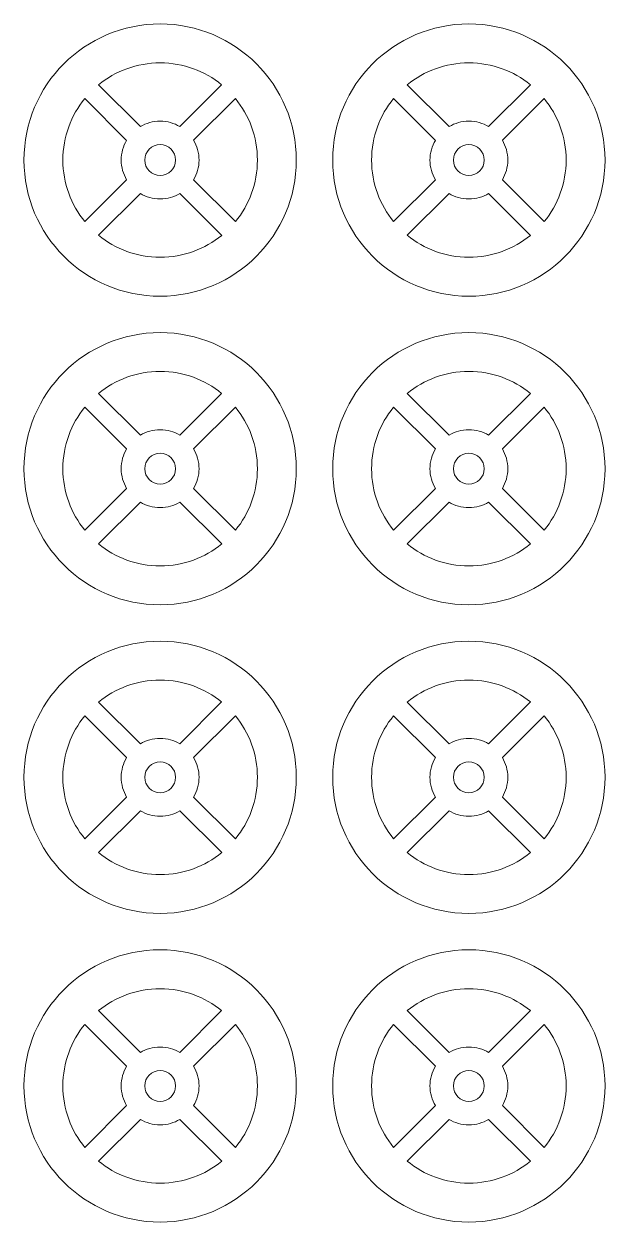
# Model space of a CAD drawing. Header units: millimetres. Extents: x -157 to 980, y -95 to 1044.
# Drawn here: x 42.25 to 57.3, y -56.31 to -25.26 of the extents above; entities that cross this region are included whole.
import ezdxf

# ---------------------------------------------------------------- set-up
doc = ezdxf.new("R2010")
doc.units = ezdxf.units.MM
doc.header["$MEASUREMENT"] = 0
doc.layers.add('Layer 1', color=7, linetype='Continuous')

msp = doc.modelspace()

# ---------------------------------------------------------------- linework, layer by layer
at = {"layer": 'Layer 1', "color": 1, "lineweight": 9}
for points, knots in [([(45.7763, -25.2576), (43.8255, -25.2576), (42.2478, -26.8379), (42.2478, -28.7861), (42.2478, -28.7861), (42.2479, -30.7344), (43.8255, -32.3147), (45.7762, -32.3147), (45.7762, -32.3147), (47.727, -32.3146), (49.3048, -30.7344), (49.3048, -28.7861), (49.3048, -28.7861), (49.3049, -26.8379), (47.727, -25.2577), (45.7763, -25.2576)], [0, 0, 0, 0, 0.2, 0.2, 0.2, 0.2, 0.4, 0.4, 0.4, 0.4, 0.6, 0.6, 0.6, 0.6, 1, 1, 1, 1]), ([(53.7763, -25.2576), (51.8255, -25.2576), (50.2478, -26.8379), (50.2478, -28.7861), (50.2478, -28.7861), (50.2479, -30.7344), (51.8255, -32.3147), (53.7762, -32.3147), (53.7762, -32.3147), (55.727, -32.3146), (57.3048, -30.7344), (57.3048, -28.7861), (57.3048, -28.7861), (57.3049, -26.8379), (55.727, -25.2577), (53.7763, -25.2576)], [0, 0, 0, 0, 0.2, 0.2, 0.2, 0.2, 0.4, 0.4, 0.4, 0.4, 0.6, 0.6, 0.6, 0.6, 1, 1, 1, 1]), ([(45.7763, -27.778), (45.59, -27.778), (45.415, -27.829), (45.2648, -27.9178), (45.2648, -27.9178), (45.2648, -27.9178), (44.1813, -26.8348), (44.1813, -26.8348), (44.1813, -26.8348), (44.6158, -26.4791), (45.1712, -26.2658), (45.7762, -26.2658), (45.7762, -26.2658), (46.3808, -26.2658), (46.9356, -26.4788), (47.3699, -26.8339), (47.3699, -26.8339), (47.3699, -26.8339), (46.2872, -27.9176), (46.2872, -27.9176), (46.2872, -27.9176), (46.1371, -27.8288), (45.9624, -27.7781), (45.7763, -27.778)], [0, 0, 0, 0, 0.1428571, 0.1428571, 0.1428571, 0.1428571, 0.2857143, 0.2857143, 0.2857143, 0.2857143, 0.4285714, 0.4285714, 0.4285714, 0.4285714, 0.5714286, 0.5714286, 0.5714286, 0.5714286, 0.7142857, 0.7142857, 0.7142857, 0.7142857, 1, 1, 1, 1]), ([(53.7763, -27.778), (53.59, -27.778), (53.415, -27.829), (53.2648, -27.9178), (53.2648, -27.9178), (53.2648, -27.9178), (52.1813, -26.8348), (52.1813, -26.8348), (52.1813, -26.8348), (52.6158, -26.4791), (53.1712, -26.2658), (53.7762, -26.2658), (53.7762, -26.2658), (54.3808, -26.2658), (54.9356, -26.4788), (55.3699, -26.8339), (55.3699, -26.8339), (55.3699, -26.8339), (54.2872, -27.9176), (54.2872, -27.9176), (54.2872, -27.9176), (54.1371, -27.8288), (53.9624, -27.7781), (53.7763, -27.778)], [0, 0, 0, 0, 0.1428571, 0.1428571, 0.1428571, 0.1428571, 0.2857143, 0.2857143, 0.2857143, 0.2857143, 0.4285714, 0.4285714, 0.4285714, 0.4285714, 0.5714286, 0.5714286, 0.5714286, 0.5714286, 0.7142857, 0.7142857, 0.7142857, 0.7142857, 1, 1, 1, 1]), ([(44.9076, -28.275), (44.819, -28.4249), (44.7682, -28.5995), (44.7682, -28.7861), (44.7682, -28.7861), (44.7683, -28.9729), (44.8194, -29.1478), (44.9082, -29.2977), (44.9082, -29.2977), (44.9082, -29.2977), (43.8253, -30.3815), (43.8253, -30.3815), (43.8253, -30.3815), (43.4695, -29.9469), (43.2559, -29.3916), (43.2559, -28.7861), (43.2559, -28.7861), (43.2559, -28.1813), (43.469, -27.6264), (43.8241, -27.1921), (43.8241, -27.1921), (43.8241, -27.1921), (44.9076, -28.275), (44.9076, -28.275)], [0, 0, 0, 0, 0.1428571, 0.1428571, 0.1428571, 0.1428571, 0.2857143, 0.2857143, 0.2857143, 0.2857143, 0.4285714, 0.4285714, 0.4285714, 0.4285714, 0.5714286, 0.5714286, 0.5714286, 0.5714286, 0.7142857, 0.7142857, 0.7142857, 0.7142857, 1, 1, 1, 1]), ([(46.6449, -29.2971), (46.7335, -29.1472), (46.7844, -28.9726), (46.7844, -28.7861), (46.7844, -28.7861), (46.7844, -28.599), (46.7331, -28.4238), (46.6441, -28.2738), (46.6441, -28.2738), (46.6441, -28.2738), (47.7274, -27.1911), (47.7274, -27.1911), (47.7274, -27.1911), (48.0831, -27.6256), (48.2966, -28.1809), (48.2966, -28.7861), (48.2966, -28.7861), (48.2967, -29.391), (48.0835, -29.9459), (47.7284, -30.3802), (47.7284, -30.3802), (47.7284, -30.3802), (46.6449, -29.2971), (46.6449, -29.2971)], [0, 0, 0, 0, 0.1428571, 0.1428571, 0.1428571, 0.1428571, 0.2857143, 0.2857143, 0.2857143, 0.2857143, 0.4285714, 0.4285714, 0.4285714, 0.4285714, 0.5714286, 0.5714286, 0.5714286, 0.5714286, 0.7142857, 0.7142857, 0.7142857, 0.7142857, 1, 1, 1, 1]), ([(52.9076, -28.275), (52.819, -28.4249), (52.7682, -28.5995), (52.7682, -28.7861), (52.7682, -28.7861), (52.7683, -28.9729), (52.8194, -29.1478), (52.9082, -29.2977), (52.9082, -29.2977), (52.9082, -29.2977), (51.8253, -30.3815), (51.8253, -30.3815), (51.8253, -30.3815), (51.4695, -29.9469), (51.2559, -29.3916), (51.2559, -28.7861), (51.2559, -28.7861), (51.2559, -28.1813), (51.469, -27.6264), (51.8241, -27.1921), (51.8241, -27.1921), (51.8241, -27.1921), (52.9076, -28.275), (52.9076, -28.275)], [0, 0, 0, 0, 0.1428571, 0.1428571, 0.1428571, 0.1428571, 0.2857143, 0.2857143, 0.2857143, 0.2857143, 0.4285714, 0.4285714, 0.4285714, 0.4285714, 0.5714286, 0.5714286, 0.5714286, 0.5714286, 0.7142857, 0.7142857, 0.7142857, 0.7142857, 1, 1, 1, 1]), ([(54.6449, -29.2971), (54.7335, -29.1472), (54.7844, -28.9726), (54.7844, -28.7861), (54.7844, -28.7861), (54.7844, -28.599), (54.7331, -28.4238), (54.6441, -28.2738), (54.6441, -28.2738), (54.6441, -28.2738), (55.7274, -27.1911), (55.7274, -27.1911), (55.7274, -27.1911), (56.0831, -27.6256), (56.2966, -28.1809), (56.2966, -28.7861), (56.2966, -28.7861), (56.2967, -29.391), (56.0835, -29.9459), (55.7284, -30.3802), (55.7284, -30.3802), (55.7284, -30.3802), (54.6449, -29.2971), (54.6449, -29.2971)], [0, 0, 0, 0, 0.1428571, 0.1428571, 0.1428571, 0.1428571, 0.2857143, 0.2857143, 0.2857143, 0.2857143, 0.4285714, 0.4285714, 0.4285714, 0.4285714, 0.5714286, 0.5714286, 0.5714286, 0.5714286, 0.7142857, 0.7142857, 0.7142857, 0.7142857, 1, 1, 1, 1]), ([(45.7763, -28.3862), (45.5563, -28.3862), (45.3763, -28.5649), (45.3763, -28.7862), (45.3763, -28.7862), (45.3763, -29.0074), (45.5563, -29.1862), (45.7762, -29.1862), (45.7762, -29.1862), (45.9964, -29.1862), (46.1763, -29.0074), (46.1763, -28.7862), (46.1763, -28.7862), (46.1764, -28.5649), (45.9963, -28.3862), (45.7763, -28.3862)], [0, 0, 0, 0, 0.2, 0.2, 0.2, 0.2, 0.4, 0.4, 0.4, 0.4, 0.6, 0.6, 0.6, 0.6, 1, 1, 1, 1]), ([(53.7763, -28.3862), (53.5563, -28.3862), (53.3763, -28.5649), (53.3763, -28.7862), (53.3763, -28.7862), (53.3763, -29.0074), (53.5563, -29.1862), (53.7762, -29.1862), (53.7762, -29.1862), (53.9964, -29.1862), (54.1763, -29.0074), (54.1763, -28.7862), (54.1763, -28.7862), (54.1764, -28.5649), (53.9963, -28.3862), (53.7763, -28.3862)], [0, 0, 0, 0, 0.2, 0.2, 0.2, 0.2, 0.4, 0.4, 0.4, 0.4, 0.6, 0.6, 0.6, 0.6, 1, 1, 1, 1]), ([(45.7763, -31.3065), (45.1707, -31.3065), (44.6148, -31.0927), (44.18, -30.7364), (44.18, -30.7364), (44.18, -30.7364), (45.2634, -29.6536), (45.2634, -29.6536), (45.2634, -29.6536), (45.4139, -29.7431), (45.5893, -29.7943), (45.7762, -29.7943), (45.7762, -29.7943), (45.9627, -29.7943), (46.1377, -29.7432), (46.2879, -29.6543), (46.2879, -29.6543), (46.2879, -29.6543), (47.3715, -30.7374), (47.3715, -30.7374), (47.3715, -30.7374), (46.9369, -31.0932), (46.3813, -31.3065), (45.7763, -31.3065)], [0, 0, 0, 0, 0.1428571, 0.1428571, 0.1428571, 0.1428571, 0.2857143, 0.2857143, 0.2857143, 0.2857143, 0.4285714, 0.4285714, 0.4285714, 0.4285714, 0.5714286, 0.5714286, 0.5714286, 0.5714286, 0.7142857, 0.7142857, 0.7142857, 0.7142857, 1, 1, 1, 1]), ([(53.7763, -31.3065), (53.1707, -31.3065), (52.6148, -31.0927), (52.18, -30.7364), (52.18, -30.7364), (52.18, -30.7364), (53.2634, -29.6536), (53.2634, -29.6536), (53.2634, -29.6536), (53.4139, -29.7431), (53.5893, -29.7943), (53.7762, -29.7943), (53.7762, -29.7943), (53.9627, -29.7943), (54.1377, -29.7432), (54.2879, -29.6543), (54.2879, -29.6543), (54.2879, -29.6543), (55.3715, -30.7374), (55.3715, -30.7374), (55.3715, -30.7374), (54.9369, -31.0932), (54.3813, -31.3065), (53.7763, -31.3065)], [0, 0, 0, 0, 0.1428571, 0.1428571, 0.1428571, 0.1428571, 0.2857143, 0.2857143, 0.2857143, 0.2857143, 0.4285714, 0.4285714, 0.4285714, 0.4285714, 0.5714286, 0.5714286, 0.5714286, 0.5714286, 0.7142857, 0.7142857, 0.7142857, 0.7142857, 1, 1, 1, 1]), ([(45.7763, -33.2576), (43.8255, -33.2576), (42.2478, -34.8379), (42.2478, -36.7861), (42.2478, -36.7861), (42.2479, -38.7344), (43.8255, -40.3147), (45.7762, -40.3147), (45.7762, -40.3147), (47.727, -40.3146), (49.3048, -38.7344), (49.3048, -36.7861), (49.3048, -36.7861), (49.3049, -34.8379), (47.727, -33.2577), (45.7763, -33.2576)], [0, 0, 0, 0, 0.2, 0.2, 0.2, 0.2, 0.4, 0.4, 0.4, 0.4, 0.6, 0.6, 0.6, 0.6, 1, 1, 1, 1]), ([(53.7763, -33.2576), (51.8255, -33.2576), (50.2478, -34.8379), (50.2478, -36.7861), (50.2478, -36.7861), (50.2479, -38.7344), (51.8255, -40.3147), (53.7762, -40.3147), (53.7762, -40.3147), (55.727, -40.3146), (57.3048, -38.7344), (57.3048, -36.7861), (57.3048, -36.7861), (57.3049, -34.8379), (55.727, -33.2577), (53.7763, -33.2576)], [0, 0, 0, 0, 0.2, 0.2, 0.2, 0.2, 0.4, 0.4, 0.4, 0.4, 0.6, 0.6, 0.6, 0.6, 1, 1, 1, 1]), ([(45.7763, -35.778), (45.59, -35.778), (45.415, -35.829), (45.2648, -35.9178), (45.2648, -35.9178), (45.2648, -35.9178), (44.1813, -34.8348), (44.1813, -34.8348), (44.1813, -34.8348), (44.6158, -34.4791), (45.1712, -34.2658), (45.7762, -34.2658), (45.7762, -34.2658), (46.3808, -34.2658), (46.9356, -34.4788), (47.3699, -34.8339), (47.3699, -34.8339), (47.3699, -34.8339), (46.2872, -35.9176), (46.2872, -35.9176), (46.2872, -35.9176), (46.1371, -35.8288), (45.9624, -35.7781), (45.7763, -35.778)], [0, 0, 0, 0, 0.1428571, 0.1428571, 0.1428571, 0.1428571, 0.2857143, 0.2857143, 0.2857143, 0.2857143, 0.4285714, 0.4285714, 0.4285714, 0.4285714, 0.5714286, 0.5714286, 0.5714286, 0.5714286, 0.7142857, 0.7142857, 0.7142857, 0.7142857, 1, 1, 1, 1]), ([(53.7763, -35.778), (53.59, -35.778), (53.415, -35.829), (53.2648, -35.9178), (53.2648, -35.9178), (53.2648, -35.9178), (52.1813, -34.8348), (52.1813, -34.8348), (52.1813, -34.8348), (52.6158, -34.4791), (53.1712, -34.2658), (53.7762, -34.2658), (53.7762, -34.2658), (54.3808, -34.2658), (54.9356, -34.4788), (55.3699, -34.8339), (55.3699, -34.8339), (55.3699, -34.8339), (54.2872, -35.9176), (54.2872, -35.9176), (54.2872, -35.9176), (54.1371, -35.8288), (53.9624, -35.7781), (53.7763, -35.778)], [0, 0, 0, 0, 0.1428571, 0.1428571, 0.1428571, 0.1428571, 0.2857143, 0.2857143, 0.2857143, 0.2857143, 0.4285714, 0.4285714, 0.4285714, 0.4285714, 0.5714286, 0.5714286, 0.5714286, 0.5714286, 0.7142857, 0.7142857, 0.7142857, 0.7142857, 1, 1, 1, 1]), ([(44.9076, -36.275), (44.819, -36.4249), (44.7682, -36.5995), (44.7682, -36.7861), (44.7682, -36.7861), (44.7683, -36.9729), (44.8194, -37.1478), (44.9082, -37.2977), (44.9082, -37.2977), (44.9082, -37.2977), (43.8253, -38.3815), (43.8253, -38.3815), (43.8253, -38.3815), (43.4695, -37.9469), (43.2559, -37.3916), (43.2559, -36.7861), (43.2559, -36.7861), (43.2559, -36.1813), (43.469, -35.6264), (43.8241, -35.1921), (43.8241, -35.1921), (43.8241, -35.1921), (44.9076, -36.275), (44.9076, -36.275)], [0, 0, 0, 0, 0.1428571, 0.1428571, 0.1428571, 0.1428571, 0.2857143, 0.2857143, 0.2857143, 0.2857143, 0.4285714, 0.4285714, 0.4285714, 0.4285714, 0.5714286, 0.5714286, 0.5714286, 0.5714286, 0.7142857, 0.7142857, 0.7142857, 0.7142857, 1, 1, 1, 1]), ([(46.6449, -37.2971), (46.7335, -37.1472), (46.7844, -36.9726), (46.7844, -36.7861), (46.7844, -36.7861), (46.7844, -36.599), (46.7331, -36.4238), (46.6441, -36.2738), (46.6441, -36.2738), (46.6441, -36.2738), (47.7274, -35.1911), (47.7274, -35.1911), (47.7274, -35.1911), (48.0831, -35.6256), (48.2966, -36.1809), (48.2966, -36.7861), (48.2966, -36.7861), (48.2967, -37.391), (48.0835, -37.9459), (47.7284, -38.3802), (47.7284, -38.3802), (47.7284, -38.3802), (46.6449, -37.2971), (46.6449, -37.2971)], [0, 0, 0, 0, 0.1428571, 0.1428571, 0.1428571, 0.1428571, 0.2857143, 0.2857143, 0.2857143, 0.2857143, 0.4285714, 0.4285714, 0.4285714, 0.4285714, 0.5714286, 0.5714286, 0.5714286, 0.5714286, 0.7142857, 0.7142857, 0.7142857, 0.7142857, 1, 1, 1, 1]), ([(52.9076, -36.275), (52.819, -36.4249), (52.7682, -36.5995), (52.7682, -36.7861), (52.7682, -36.7861), (52.7683, -36.9729), (52.8194, -37.1478), (52.9082, -37.2977), (52.9082, -37.2977), (52.9082, -37.2977), (51.8253, -38.3815), (51.8253, -38.3815), (51.8253, -38.3815), (51.4695, -37.9469), (51.2559, -37.3916), (51.2559, -36.7861), (51.2559, -36.7861), (51.2559, -36.1813), (51.469, -35.6264), (51.8241, -35.1921), (51.8241, -35.1921), (51.8241, -35.1921), (52.9076, -36.275), (52.9076, -36.275)], [0, 0, 0, 0, 0.1428571, 0.1428571, 0.1428571, 0.1428571, 0.2857143, 0.2857143, 0.2857143, 0.2857143, 0.4285714, 0.4285714, 0.4285714, 0.4285714, 0.5714286, 0.5714286, 0.5714286, 0.5714286, 0.7142857, 0.7142857, 0.7142857, 0.7142857, 1, 1, 1, 1]), ([(54.6449, -37.2971), (54.7335, -37.1472), (54.7844, -36.9726), (54.7844, -36.7861), (54.7844, -36.7861), (54.7844, -36.599), (54.7331, -36.4238), (54.6441, -36.2738), (54.6441, -36.2738), (54.6441, -36.2738), (55.7274, -35.1911), (55.7274, -35.1911), (55.7274, -35.1911), (56.0831, -35.6256), (56.2966, -36.1809), (56.2966, -36.7861), (56.2966, -36.7861), (56.2967, -37.391), (56.0835, -37.9459), (55.7284, -38.3802), (55.7284, -38.3802), (55.7284, -38.3802), (54.6449, -37.2971), (54.6449, -37.2971)], [0, 0, 0, 0, 0.1428571, 0.1428571, 0.1428571, 0.1428571, 0.2857143, 0.2857143, 0.2857143, 0.2857143, 0.4285714, 0.4285714, 0.4285714, 0.4285714, 0.5714286, 0.5714286, 0.5714286, 0.5714286, 0.7142857, 0.7142857, 0.7142857, 0.7142857, 1, 1, 1, 1]), ([(45.7763, -36.3862), (45.5563, -36.3862), (45.3763, -36.5649), (45.3763, -36.7862), (45.3763, -36.7862), (45.3763, -37.0074), (45.5563, -37.1862), (45.7762, -37.1862), (45.7762, -37.1862), (45.9964, -37.1862), (46.1763, -37.0074), (46.1763, -36.7862), (46.1763, -36.7862), (46.1764, -36.5649), (45.9963, -36.3862), (45.7763, -36.3862)], [0, 0, 0, 0, 0.2, 0.2, 0.2, 0.2, 0.4, 0.4, 0.4, 0.4, 0.6, 0.6, 0.6, 0.6, 1, 1, 1, 1]), ([(53.7763, -36.3862), (53.5563, -36.3862), (53.3763, -36.5649), (53.3763, -36.7862), (53.3763, -36.7862), (53.3763, -37.0074), (53.5563, -37.1862), (53.7762, -37.1862), (53.7762, -37.1862), (53.9964, -37.1862), (54.1763, -37.0074), (54.1763, -36.7862), (54.1763, -36.7862), (54.1764, -36.5649), (53.9963, -36.3862), (53.7763, -36.3862)], [0, 0, 0, 0, 0.2, 0.2, 0.2, 0.2, 0.4, 0.4, 0.4, 0.4, 0.6, 0.6, 0.6, 0.6, 1, 1, 1, 1]), ([(45.7763, -39.3065), (45.1707, -39.3065), (44.6148, -39.0927), (44.18, -38.7364), (44.18, -38.7364), (44.18, -38.7364), (45.2634, -37.6536), (45.2634, -37.6536), (45.2634, -37.6536), (45.4139, -37.7431), (45.5893, -37.7943), (45.7762, -37.7943), (45.7762, -37.7943), (45.9627, -37.7943), (46.1377, -37.7432), (46.2879, -37.6543), (46.2879, -37.6543), (46.2879, -37.6543), (47.3715, -38.7374), (47.3715, -38.7374), (47.3715, -38.7374), (46.9369, -39.0932), (46.3813, -39.3065), (45.7763, -39.3065)], [0, 0, 0, 0, 0.1428571, 0.1428571, 0.1428571, 0.1428571, 0.2857143, 0.2857143, 0.2857143, 0.2857143, 0.4285714, 0.4285714, 0.4285714, 0.4285714, 0.5714286, 0.5714286, 0.5714286, 0.5714286, 0.7142857, 0.7142857, 0.7142857, 0.7142857, 1, 1, 1, 1]), ([(53.7763, -39.3065), (53.1707, -39.3065), (52.6148, -39.0927), (52.18, -38.7364), (52.18, -38.7364), (52.18, -38.7364), (53.2634, -37.6536), (53.2634, -37.6536), (53.2634, -37.6536), (53.4139, -37.7431), (53.5893, -37.7943), (53.7762, -37.7943), (53.7762, -37.7943), (53.9627, -37.7943), (54.1377, -37.7432), (54.2879, -37.6543), (54.2879, -37.6543), (54.2879, -37.6543), (55.3715, -38.7374), (55.3715, -38.7374), (55.3715, -38.7374), (54.9369, -39.0932), (54.3813, -39.3065), (53.7763, -39.3065)], [0, 0, 0, 0, 0.1428571, 0.1428571, 0.1428571, 0.1428571, 0.2857143, 0.2857143, 0.2857143, 0.2857143, 0.4285714, 0.4285714, 0.4285714, 0.4285714, 0.5714286, 0.5714286, 0.5714286, 0.5714286, 0.7142857, 0.7142857, 0.7142857, 0.7142857, 1, 1, 1, 1]), ([(45.7763, -41.2576), (43.8255, -41.2576), (42.2478, -42.8379), (42.2478, -44.7861), (42.2478, -44.7861), (42.2479, -46.7344), (43.8255, -48.3147), (45.7762, -48.3147), (45.7762, -48.3147), (47.727, -48.3146), (49.3048, -46.7344), (49.3048, -44.7861), (49.3048, -44.7861), (49.3049, -42.8379), (47.727, -41.2577), (45.7763, -41.2576)], [0, 0, 0, 0, 0.2, 0.2, 0.2, 0.2, 0.4, 0.4, 0.4, 0.4, 0.6, 0.6, 0.6, 0.6, 1, 1, 1, 1]), ([(53.7763, -41.2576), (51.8255, -41.2576), (50.2478, -42.8379), (50.2478, -44.7861), (50.2478, -44.7861), (50.2479, -46.7344), (51.8255, -48.3147), (53.7762, -48.3147), (53.7762, -48.3147), (55.727, -48.3146), (57.3048, -46.7344), (57.3048, -44.7861), (57.3048, -44.7861), (57.3049, -42.8379), (55.727, -41.2577), (53.7763, -41.2576)], [0, 0, 0, 0, 0.2, 0.2, 0.2, 0.2, 0.4, 0.4, 0.4, 0.4, 0.6, 0.6, 0.6, 0.6, 1, 1, 1, 1]), ([(45.7763, -43.778), (45.59, -43.778), (45.415, -43.829), (45.2648, -43.9178), (45.2648, -43.9178), (45.2648, -43.9178), (44.1813, -42.8348), (44.1813, -42.8348), (44.1813, -42.8348), (44.6158, -42.4791), (45.1712, -42.2658), (45.7762, -42.2658), (45.7762, -42.2658), (46.3808, -42.2658), (46.9356, -42.4788), (47.3699, -42.8339), (47.3699, -42.8339), (47.3699, -42.8339), (46.2872, -43.9176), (46.2872, -43.9176), (46.2872, -43.9176), (46.1371, -43.8288), (45.9624, -43.7781), (45.7763, -43.778)], [0, 0, 0, 0, 0.1428571, 0.1428571, 0.1428571, 0.1428571, 0.2857143, 0.2857143, 0.2857143, 0.2857143, 0.4285714, 0.4285714, 0.4285714, 0.4285714, 0.5714286, 0.5714286, 0.5714286, 0.5714286, 0.7142857, 0.7142857, 0.7142857, 0.7142857, 1, 1, 1, 1]), ([(53.7763, -43.778), (53.59, -43.778), (53.415, -43.829), (53.2648, -43.9178), (53.2648, -43.9178), (53.2648, -43.9178), (52.1813, -42.8348), (52.1813, -42.8348), (52.1813, -42.8348), (52.6158, -42.4791), (53.1712, -42.2658), (53.7762, -42.2658), (53.7762, -42.2658), (54.3808, -42.2658), (54.9356, -42.4788), (55.3699, -42.8339), (55.3699, -42.8339), (55.3699, -42.8339), (54.2872, -43.9176), (54.2872, -43.9176), (54.2872, -43.9176), (54.1371, -43.8288), (53.9624, -43.7781), (53.7763, -43.778)], [0, 0, 0, 0, 0.1428571, 0.1428571, 0.1428571, 0.1428571, 0.2857143, 0.2857143, 0.2857143, 0.2857143, 0.4285714, 0.4285714, 0.4285714, 0.4285714, 0.5714286, 0.5714286, 0.5714286, 0.5714286, 0.7142857, 0.7142857, 0.7142857, 0.7142857, 1, 1, 1, 1]), ([(44.9076, -44.275), (44.819, -44.4249), (44.7682, -44.5995), (44.7682, -44.7861), (44.7682, -44.7861), (44.7683, -44.9729), (44.8194, -45.1478), (44.9082, -45.2977), (44.9082, -45.2977), (44.9082, -45.2977), (43.8253, -46.3815), (43.8253, -46.3815), (43.8253, -46.3815), (43.4695, -45.9469), (43.2559, -45.3916), (43.2559, -44.7861), (43.2559, -44.7861), (43.2559, -44.1813), (43.469, -43.6264), (43.8241, -43.1921), (43.8241, -43.1921), (43.8241, -43.1921), (44.9076, -44.275), (44.9076, -44.275)], [0, 0, 0, 0, 0.1428571, 0.1428571, 0.1428571, 0.1428571, 0.2857143, 0.2857143, 0.2857143, 0.2857143, 0.4285714, 0.4285714, 0.4285714, 0.4285714, 0.5714286, 0.5714286, 0.5714286, 0.5714286, 0.7142857, 0.7142857, 0.7142857, 0.7142857, 1, 1, 1, 1]), ([(46.6449, -45.2971), (46.7335, -45.1472), (46.7844, -44.9726), (46.7844, -44.7861), (46.7844, -44.7861), (46.7844, -44.599), (46.7331, -44.4238), (46.6441, -44.2738), (46.6441, -44.2738), (46.6441, -44.2738), (47.7274, -43.1911), (47.7274, -43.1911), (47.7274, -43.1911), (48.0831, -43.6256), (48.2966, -44.1809), (48.2966, -44.7861), (48.2966, -44.7861), (48.2967, -45.391), (48.0835, -45.9459), (47.7284, -46.3802), (47.7284, -46.3802), (47.7284, -46.3802), (46.6449, -45.2971), (46.6449, -45.2971)], [0, 0, 0, 0, 0.1428571, 0.1428571, 0.1428571, 0.1428571, 0.2857143, 0.2857143, 0.2857143, 0.2857143, 0.4285714, 0.4285714, 0.4285714, 0.4285714, 0.5714286, 0.5714286, 0.5714286, 0.5714286, 0.7142857, 0.7142857, 0.7142857, 0.7142857, 1, 1, 1, 1]), ([(52.9076, -44.275), (52.819, -44.4249), (52.7682, -44.5995), (52.7682, -44.7861), (52.7682, -44.7861), (52.7683, -44.9729), (52.8194, -45.1478), (52.9082, -45.2977), (52.9082, -45.2977), (52.9082, -45.2977), (51.8253, -46.3815), (51.8253, -46.3815), (51.8253, -46.3815), (51.4695, -45.9469), (51.2559, -45.3916), (51.2559, -44.7861), (51.2559, -44.7861), (51.2559, -44.1813), (51.469, -43.6264), (51.8241, -43.1921), (51.8241, -43.1921), (51.8241, -43.1921), (52.9076, -44.275), (52.9076, -44.275)], [0, 0, 0, 0, 0.1428571, 0.1428571, 0.1428571, 0.1428571, 0.2857143, 0.2857143, 0.2857143, 0.2857143, 0.4285714, 0.4285714, 0.4285714, 0.4285714, 0.5714286, 0.5714286, 0.5714286, 0.5714286, 0.7142857, 0.7142857, 0.7142857, 0.7142857, 1, 1, 1, 1]), ([(54.6449, -45.2971), (54.7335, -45.1472), (54.7844, -44.9726), (54.7844, -44.7861), (54.7844, -44.7861), (54.7844, -44.599), (54.7331, -44.4238), (54.6441, -44.2738), (54.6441, -44.2738), (54.6441, -44.2738), (55.7274, -43.1911), (55.7274, -43.1911), (55.7274, -43.1911), (56.0831, -43.6256), (56.2966, -44.1809), (56.2966, -44.7861), (56.2966, -44.7861), (56.2967, -45.391), (56.0835, -45.9459), (55.7284, -46.3802), (55.7284, -46.3802), (55.7284, -46.3802), (54.6449, -45.2971), (54.6449, -45.2971)], [0, 0, 0, 0, 0.1428571, 0.1428571, 0.1428571, 0.1428571, 0.2857143, 0.2857143, 0.2857143, 0.2857143, 0.4285714, 0.4285714, 0.4285714, 0.4285714, 0.5714286, 0.5714286, 0.5714286, 0.5714286, 0.7142857, 0.7142857, 0.7142857, 0.7142857, 1, 1, 1, 1]), ([(45.7763, -44.3862), (45.5563, -44.3862), (45.3763, -44.5649), (45.3763, -44.7862), (45.3763, -44.7862), (45.3763, -45.0074), (45.5563, -45.1862), (45.7762, -45.1862), (45.7762, -45.1862), (45.9964, -45.1862), (46.1763, -45.0074), (46.1763, -44.7862), (46.1763, -44.7862), (46.1764, -44.5649), (45.9963, -44.3862), (45.7763, -44.3862)], [0, 0, 0, 0, 0.2, 0.2, 0.2, 0.2, 0.4, 0.4, 0.4, 0.4, 0.6, 0.6, 0.6, 0.6, 1, 1, 1, 1]), ([(53.7763, -44.3862), (53.5563, -44.3862), (53.3763, -44.5649), (53.3763, -44.7862), (53.3763, -44.7862), (53.3763, -45.0074), (53.5563, -45.1862), (53.7762, -45.1862), (53.7762, -45.1862), (53.9964, -45.1862), (54.1763, -45.0074), (54.1763, -44.7862), (54.1763, -44.7862), (54.1764, -44.5649), (53.9963, -44.3862), (53.7763, -44.3862)], [0, 0, 0, 0, 0.2, 0.2, 0.2, 0.2, 0.4, 0.4, 0.4, 0.4, 0.6, 0.6, 0.6, 0.6, 1, 1, 1, 1]), ([(45.7763, -47.3065), (45.1707, -47.3065), (44.6148, -47.0927), (44.18, -46.7364), (44.18, -46.7364), (44.18, -46.7364), (45.2634, -45.6536), (45.2634, -45.6536), (45.2634, -45.6536), (45.4139, -45.7431), (45.5893, -45.7943), (45.7762, -45.7943), (45.7762, -45.7943), (45.9627, -45.7943), (46.1377, -45.7432), (46.2879, -45.6543), (46.2879, -45.6543), (46.2879, -45.6543), (47.3715, -46.7374), (47.3715, -46.7374), (47.3715, -46.7374), (46.9369, -47.0932), (46.3813, -47.3065), (45.7763, -47.3065)], [0, 0, 0, 0, 0.1428571, 0.1428571, 0.1428571, 0.1428571, 0.2857143, 0.2857143, 0.2857143, 0.2857143, 0.4285714, 0.4285714, 0.4285714, 0.4285714, 0.5714286, 0.5714286, 0.5714286, 0.5714286, 0.7142857, 0.7142857, 0.7142857, 0.7142857, 1, 1, 1, 1]), ([(53.7763, -47.3065), (53.1707, -47.3065), (52.6148, -47.0927), (52.18, -46.7364), (52.18, -46.7364), (52.18, -46.7364), (53.2634, -45.6536), (53.2634, -45.6536), (53.2634, -45.6536), (53.4139, -45.7431), (53.5893, -45.7943), (53.7762, -45.7943), (53.7762, -45.7943), (53.9627, -45.7943), (54.1377, -45.7432), (54.2879, -45.6543), (54.2879, -45.6543), (54.2879, -45.6543), (55.3715, -46.7374), (55.3715, -46.7374), (55.3715, -46.7374), (54.9369, -47.0932), (54.3813, -47.3065), (53.7763, -47.3065)], [0, 0, 0, 0, 0.1428571, 0.1428571, 0.1428571, 0.1428571, 0.2857143, 0.2857143, 0.2857143, 0.2857143, 0.4285714, 0.4285714, 0.4285714, 0.4285714, 0.5714286, 0.5714286, 0.5714286, 0.5714286, 0.7142857, 0.7142857, 0.7142857, 0.7142857, 1, 1, 1, 1]), ([(45.7763, -49.2576), (43.8255, -49.2576), (42.2478, -50.8379), (42.2478, -52.7861), (42.2478, -52.7861), (42.2479, -54.7344), (43.8255, -56.3147), (45.7762, -56.3147), (45.7762, -56.3147), (47.727, -56.3146), (49.3048, -54.7344), (49.3048, -52.7861), (49.3048, -52.7861), (49.3049, -50.8379), (47.727, -49.2577), (45.7763, -49.2576)], [0, 0, 0, 0, 0.2, 0.2, 0.2, 0.2, 0.4, 0.4, 0.4, 0.4, 0.6, 0.6, 0.6, 0.6, 1, 1, 1, 1]), ([(53.7763, -49.2576), (51.8255, -49.2576), (50.2478, -50.8379), (50.2478, -52.7861), (50.2478, -52.7861), (50.2479, -54.7344), (51.8255, -56.3147), (53.7762, -56.3147), (53.7762, -56.3147), (55.727, -56.3146), (57.3048, -54.7344), (57.3048, -52.7861), (57.3048, -52.7861), (57.3049, -50.8379), (55.727, -49.2577), (53.7763, -49.2576)], [0, 0, 0, 0, 0.2, 0.2, 0.2, 0.2, 0.4, 0.4, 0.4, 0.4, 0.6, 0.6, 0.6, 0.6, 1, 1, 1, 1]), ([(45.7763, -51.778), (45.59, -51.778), (45.415, -51.829), (45.2648, -51.9178), (45.2648, -51.9178), (45.2648, -51.9178), (44.1813, -50.8348), (44.1813, -50.8348), (44.1813, -50.8348), (44.6158, -50.4791), (45.1712, -50.2658), (45.7762, -50.2658), (45.7762, -50.2658), (46.3808, -50.2658), (46.9356, -50.4788), (47.3699, -50.8339), (47.3699, -50.8339), (47.3699, -50.8339), (46.2872, -51.9176), (46.2872, -51.9176), (46.2872, -51.9176), (46.1371, -51.8288), (45.9624, -51.7781), (45.7763, -51.778)], [0, 0, 0, 0, 0.1428571, 0.1428571, 0.1428571, 0.1428571, 0.2857143, 0.2857143, 0.2857143, 0.2857143, 0.4285714, 0.4285714, 0.4285714, 0.4285714, 0.5714286, 0.5714286, 0.5714286, 0.5714286, 0.7142857, 0.7142857, 0.7142857, 0.7142857, 1, 1, 1, 1]), ([(53.7763, -51.778), (53.59, -51.778), (53.415, -51.829), (53.2648, -51.9178), (53.2648, -51.9178), (53.2648, -51.9178), (52.1813, -50.8348), (52.1813, -50.8348), (52.1813, -50.8348), (52.6158, -50.4791), (53.1712, -50.2658), (53.7762, -50.2658), (53.7762, -50.2658), (54.3808, -50.2658), (54.9356, -50.4788), (55.3699, -50.8339), (55.3699, -50.8339), (55.3699, -50.8339), (54.2872, -51.9176), (54.2872, -51.9176), (54.2872, -51.9176), (54.1371, -51.8288), (53.9624, -51.7781), (53.7763, -51.778)], [0, 0, 0, 0, 0.1428571, 0.1428571, 0.1428571, 0.1428571, 0.2857143, 0.2857143, 0.2857143, 0.2857143, 0.4285714, 0.4285714, 0.4285714, 0.4285714, 0.5714286, 0.5714286, 0.5714286, 0.5714286, 0.7142857, 0.7142857, 0.7142857, 0.7142857, 1, 1, 1, 1]), ([(44.9076, -52.275), (44.819, -52.4249), (44.7682, -52.5995), (44.7682, -52.7861), (44.7682, -52.7861), (44.7683, -52.9729), (44.8194, -53.1478), (44.9082, -53.2977), (44.9082, -53.2977), (44.9082, -53.2977), (43.8253, -54.3815), (43.8253, -54.3815), (43.8253, -54.3815), (43.4695, -53.9469), (43.2559, -53.3916), (43.2559, -52.7861), (43.2559, -52.7861), (43.2559, -52.1813), (43.469, -51.6264), (43.8241, -51.1921), (43.8241, -51.1921), (43.8241, -51.1921), (44.9076, -52.275), (44.9076, -52.275)], [0, 0, 0, 0, 0.1428571, 0.1428571, 0.1428571, 0.1428571, 0.2857143, 0.2857143, 0.2857143, 0.2857143, 0.4285714, 0.4285714, 0.4285714, 0.4285714, 0.5714286, 0.5714286, 0.5714286, 0.5714286, 0.7142857, 0.7142857, 0.7142857, 0.7142857, 1, 1, 1, 1]), ([(46.6449, -53.2971), (46.7335, -53.1472), (46.7844, -52.9726), (46.7844, -52.7861), (46.7844, -52.7861), (46.7844, -52.599), (46.7331, -52.4238), (46.6441, -52.2738), (46.6441, -52.2738), (46.6441, -52.2738), (47.7274, -51.1911), (47.7274, -51.1911), (47.7274, -51.1911), (48.0831, -51.6256), (48.2966, -52.1809), (48.2966, -52.7861), (48.2966, -52.7861), (48.2967, -53.391), (48.0835, -53.9459), (47.7284, -54.3802), (47.7284, -54.3802), (47.7284, -54.3802), (46.6449, -53.2971), (46.6449, -53.2971)], [0, 0, 0, 0, 0.1428571, 0.1428571, 0.1428571, 0.1428571, 0.2857143, 0.2857143, 0.2857143, 0.2857143, 0.4285714, 0.4285714, 0.4285714, 0.4285714, 0.5714286, 0.5714286, 0.5714286, 0.5714286, 0.7142857, 0.7142857, 0.7142857, 0.7142857, 1, 1, 1, 1]), ([(52.9076, -52.275), (52.819, -52.4249), (52.7682, -52.5995), (52.7682, -52.7861), (52.7682, -52.7861), (52.7683, -52.9729), (52.8194, -53.1478), (52.9082, -53.2977), (52.9082, -53.2977), (52.9082, -53.2977), (51.8253, -54.3815), (51.8253, -54.3815), (51.8253, -54.3815), (51.4695, -53.9469), (51.2559, -53.3916), (51.2559, -52.7861), (51.2559, -52.7861), (51.2559, -52.1813), (51.469, -51.6264), (51.8241, -51.1921), (51.8241, -51.1921), (51.8241, -51.1921), (52.9076, -52.275), (52.9076, -52.275)], [0, 0, 0, 0, 0.1428571, 0.1428571, 0.1428571, 0.1428571, 0.2857143, 0.2857143, 0.2857143, 0.2857143, 0.4285714, 0.4285714, 0.4285714, 0.4285714, 0.5714286, 0.5714286, 0.5714286, 0.5714286, 0.7142857, 0.7142857, 0.7142857, 0.7142857, 1, 1, 1, 1]), ([(54.6449, -53.2971), (54.7335, -53.1472), (54.7844, -52.9726), (54.7844, -52.7861), (54.7844, -52.7861), (54.7844, -52.599), (54.7331, -52.4238), (54.6441, -52.2738), (54.6441, -52.2738), (54.6441, -52.2738), (55.7274, -51.1911), (55.7274, -51.1911), (55.7274, -51.1911), (56.0831, -51.6256), (56.2966, -52.1809), (56.2966, -52.7861), (56.2966, -52.7861), (56.2967, -53.391), (56.0835, -53.9459), (55.7284, -54.3802), (55.7284, -54.3802), (55.7284, -54.3802), (54.6449, -53.2971), (54.6449, -53.2971)], [0, 0, 0, 0, 0.1428571, 0.1428571, 0.1428571, 0.1428571, 0.2857143, 0.2857143, 0.2857143, 0.2857143, 0.4285714, 0.4285714, 0.4285714, 0.4285714, 0.5714286, 0.5714286, 0.5714286, 0.5714286, 0.7142857, 0.7142857, 0.7142857, 0.7142857, 1, 1, 1, 1]), ([(45.7763, -52.3862), (45.5563, -52.3862), (45.3763, -52.5649), (45.3763, -52.7862), (45.3763, -52.7862), (45.3763, -53.0074), (45.5563, -53.1862), (45.7762, -53.1862), (45.7762, -53.1862), (45.9964, -53.1862), (46.1763, -53.0074), (46.1763, -52.7862), (46.1763, -52.7862), (46.1764, -52.5649), (45.9963, -52.3862), (45.7763, -52.3862)], [0, 0, 0, 0, 0.2, 0.2, 0.2, 0.2, 0.4, 0.4, 0.4, 0.4, 0.6, 0.6, 0.6, 0.6, 1, 1, 1, 1]), ([(53.7763, -52.3862), (53.5563, -52.3862), (53.3763, -52.5649), (53.3763, -52.7862), (53.3763, -52.7862), (53.3763, -53.0074), (53.5563, -53.1862), (53.7762, -53.1862), (53.7762, -53.1862), (53.9964, -53.1862), (54.1763, -53.0074), (54.1763, -52.7862), (54.1763, -52.7862), (54.1764, -52.5649), (53.9963, -52.3862), (53.7763, -52.3862)], [0, 0, 0, 0, 0.2, 0.2, 0.2, 0.2, 0.4, 0.4, 0.4, 0.4, 0.6, 0.6, 0.6, 0.6, 1, 1, 1, 1]), ([(45.7763, -55.3065), (45.1707, -55.3065), (44.6148, -55.0927), (44.18, -54.7364), (44.18, -54.7364), (44.18, -54.7364), (45.2634, -53.6536), (45.2634, -53.6536), (45.2634, -53.6536), (45.4139, -53.7431), (45.5893, -53.7943), (45.7762, -53.7943), (45.7762, -53.7943), (45.9627, -53.7943), (46.1377, -53.7432), (46.2879, -53.6543), (46.2879, -53.6543), (46.2879, -53.6543), (47.3715, -54.7374), (47.3715, -54.7374), (47.3715, -54.7374), (46.9369, -55.0932), (46.3813, -55.3065), (45.7763, -55.3065)], [0, 0, 0, 0, 0.1428571, 0.1428571, 0.1428571, 0.1428571, 0.2857143, 0.2857143, 0.2857143, 0.2857143, 0.4285714, 0.4285714, 0.4285714, 0.4285714, 0.5714286, 0.5714286, 0.5714286, 0.5714286, 0.7142857, 0.7142857, 0.7142857, 0.7142857, 1, 1, 1, 1]), ([(53.7763, -55.3065), (53.1707, -55.3065), (52.6148, -55.0927), (52.18, -54.7364), (52.18, -54.7364), (52.18, -54.7364), (53.2634, -53.6536), (53.2634, -53.6536), (53.2634, -53.6536), (53.4139, -53.7431), (53.5893, -53.7943), (53.7762, -53.7943), (53.7762, -53.7943), (53.9627, -53.7943), (54.1377, -53.7432), (54.2879, -53.6543), (54.2879, -53.6543), (54.2879, -53.6543), (55.3715, -54.7374), (55.3715, -54.7374), (55.3715, -54.7374), (54.9369, -55.0932), (54.3813, -55.3065), (53.7763, -55.3065)], [0, 0, 0, 0, 0.1428571, 0.1428571, 0.1428571, 0.1428571, 0.2857143, 0.2857143, 0.2857143, 0.2857143, 0.4285714, 0.4285714, 0.4285714, 0.4285714, 0.5714286, 0.5714286, 0.5714286, 0.5714286, 0.7142857, 0.7142857, 0.7142857, 0.7142857, 1, 1, 1, 1])]:
    msp.add_open_spline(points, degree=3, knots=knots, dxfattribs=at)

doc.saveas('drawing.dxf')
